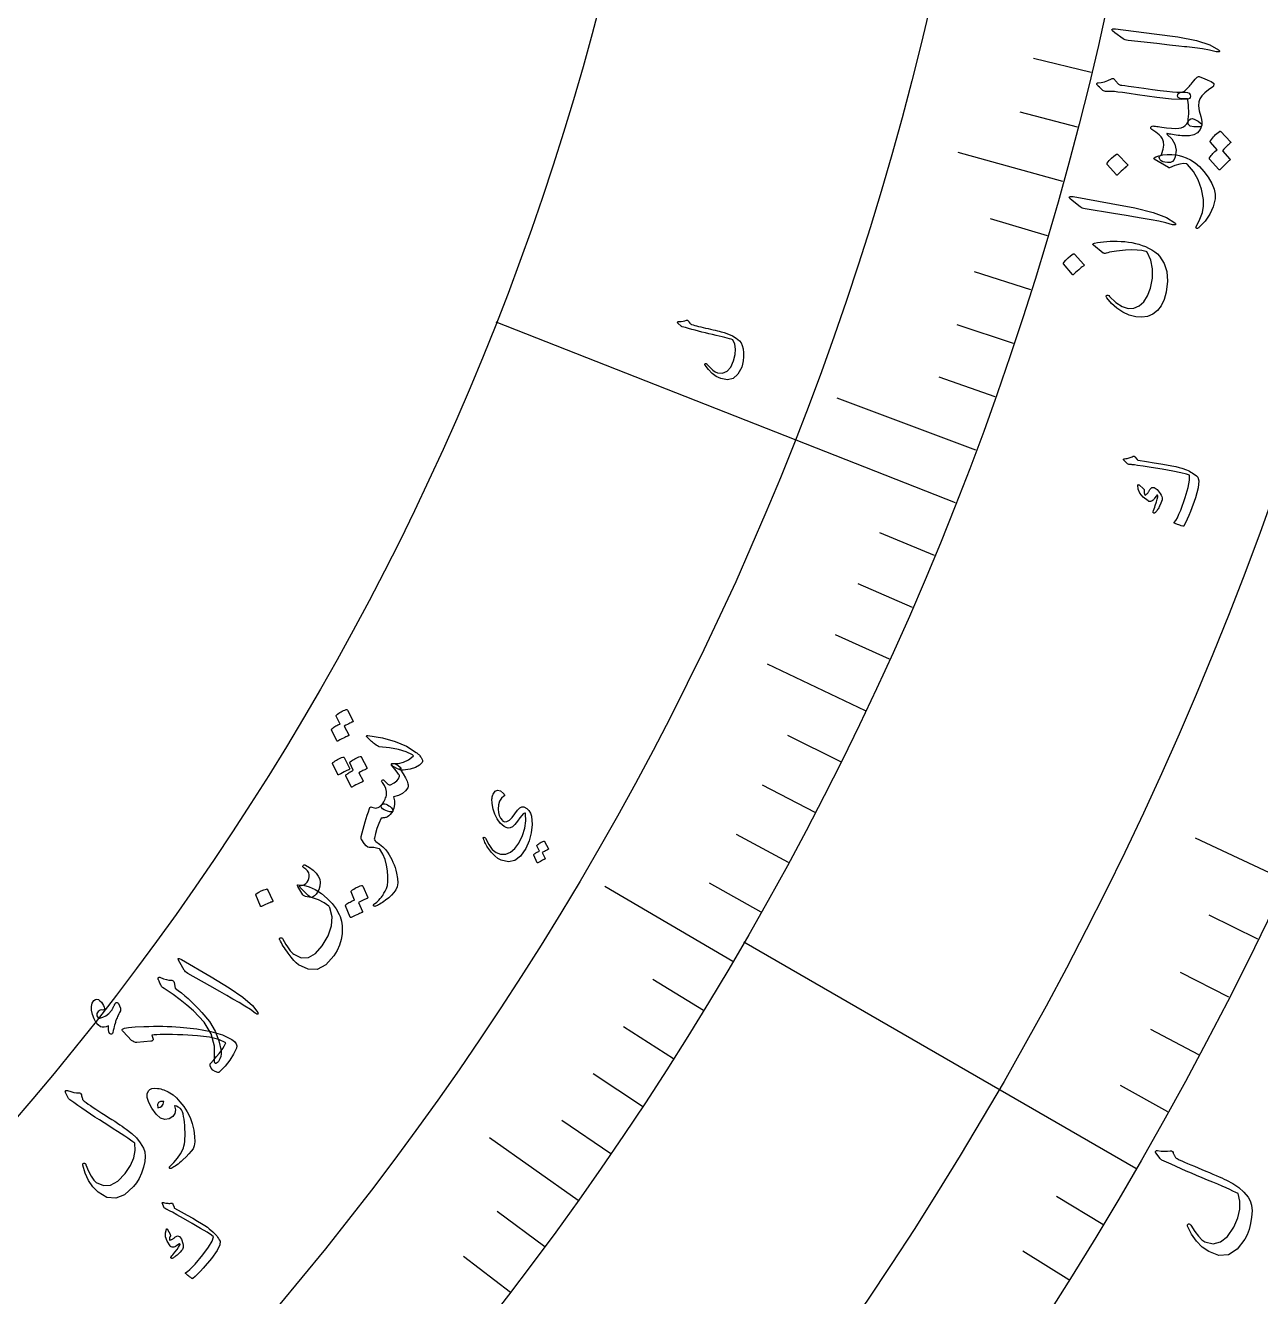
# Model space of a CAD drawing. Header units: millimetres. Extents: x -59 to 59, y -59 to 76.
# Drawn here: x 30.32 to 48.03, y -28.53 to -10.31 of the extents above; entities that cross this region are included whole.
import ezdxf

# ---------------------------------------------------------------- set-up
doc = ezdxf.new("R2010")
doc.units = ezdxf.units.MM
for name, color, linetype in [('ENGRAVE', 7, 'Continuous'), ('ENGRAVE_FINE', 8, 'Continuous'), ('TEXT', 5, 'Continuous')]:
    doc.layers.add(name, color=color, linetype=linetype)

msp = doc.modelspace()

# ---------------------------------------------------------------- linework, layer by layer
at = {"layer": 'ENGRAVE'}
for points in [[(45.1959, -12.5464), (43.695, -12.1297)], [(43.6562, -17.1528), (37.0666, -14.5637)], [(43.9462, -16.3954), (41.9562, -15.653)], [(42.3645, -20.1328), (40.9576, -19.4643)], [(48.3923, -22.5657), (47.0983, -21.9623)], [(40.4598, -23.7295), (38.6276, -22.6549)], [(46.2414, -26.6975), (40.6209, -23.4525)], [(38.2439, -27.1566), (36.974, -26.2548)]]:
    msp.add_lwpolyline(points, dxfattribs=at)
for radius in [57.82, 57.82, 56.2713, 53.395, 53.395, 51.1235, 46.905, 46.905, 44.427, 39.825, 39.825]:
    msp.add_circle((0, 0), radius, dxfattribs=at)
at = {"layer": 'ENGRAVE_FINE'}
for points in [[(45.6012, -10.9822), (44.7752, -10.7832)], [(45.4053, -11.7658), (44.5829, -11.5527)], [(44.9729, -13.3237), (44.1583, -13.0824)], [(44.7363, -14.0975), (43.926, -13.8421)], [(44.4864, -14.8675), (43.6806, -14.5982)], [(44.223, -15.6336), (43.4219, -15.3504)], [(43.3529, -17.9054), (42.5677, -17.5811)], [(43.0365, -18.6531), (42.257, -18.3153)], [(42.707, -19.3957), (41.9334, -19.0444)], [(42.009, -20.8644), (41.2481, -20.4864)], [(41.6407, -21.59), (40.8865, -21.1989)], [(41.2597, -22.3096), (40.5124, -21.9055)], [(40.866, -23.0228), (40.1258, -22.6058)], [(47.9911, -23.4068), (47.2911, -23.0654)], [(40.0411, -24.4293), (39.3158, -23.9868)], [(47.5753, -24.2408), (46.8814, -23.8873)], [(39.61, -25.1222), (38.8925, -24.6672)], [(47.145, -25.0674), (46.4573, -24.7018)], [(39.1667, -25.8079), (38.4573, -25.3404)], [(46.7003, -25.8864), (46.0192, -25.5088)], [(38.7113, -26.4861), (38.0102, -26.0063)], [(45.7684, -27.5005), (45.1009, -27.0993)], [(37.7647, -27.8192), (37.0806, -27.3153)], [(45.2815, -28.295), (44.6211, -27.8823)], [(37.2737, -28.4737), (36.5985, -27.958)]]:
    msp.add_lwpolyline(points, dxfattribs=at)
at = {"layer": 'TEXT'}
for points in [[(45.941, -10.4153), (45.9048, -10.3854), (45.8942, -10.3656), (45.9092, -10.3558), (45.9497, -10.356), (46.5023, -10.4278), (46.8414, -10.4722), (47.1084, -10.5248), (47.3033, -10.586), (47.426, -10.656), (47.4351, -10.6658), (47.4395, -10.6736), (47.439, -10.6795), (47.4338, -10.6835), (47.4264, -10.6859), (47.4173, -10.6868), (47.4066, -10.6861), (47.3942, -10.6839), (47.2985, -10.6624), (47.196, -10.6439), (47.0867, -10.6286), (46.9706, -10.6163), (46.9404, -10.6125), (46.8587, -10.6031), (46.7254, -10.5881), (46.5405, -10.5673), (46.1299, -10.5243), (46.1084, -10.5205), (46.089, -10.5149), (46.0718, -10.5076), (46.0568, -10.4985)], [(46.2109, -11.1889), (46.3529, -11.2087), (46.4793, -11.2256), (46.5902, -11.2395), (46.6854, -11.2504), (46.7648, -11.2583), (46.8284, -11.2633), (46.8761, -11.2653), (46.908, -11.2644), (46.9493, -11.2618), (46.9819, -11.267), (47.0055, -11.2799), (47.0203, -11.3007), (47.0259, -11.3232), (47.0216, -11.3413), (47.0077, -11.3551), (46.984, -11.3644), (46.9008, -11.3707), (46.7532, -11.3626), (46.5411, -11.3402), (46.2647, -11.3032), (46.1463, -11.2851), (46.0516, -11.2712), (45.9806, -11.2617), (45.9334, -11.2566), (45.8264, -11.2555), (45.8077, -11.2542), (45.7913, -11.2509), (45.7772, -11.2455), (45.7653, -11.2382), (45.7382, -11.212), (45.7172, -11.1917), (45.7024, -11.1771), (45.6938, -11.1683), (45.682, -11.1518), (45.6792, -11.1397), (45.6856, -11.1322), (45.701, -11.1291), (45.7432, -11.127), (45.7891, -11.1169), (45.8386, -11.0989), (45.8918, -11.0728), (45.9022, -11.0682), (45.9118, -11.0674), (45.9204, -11.0703), (45.9281, -11.077), (45.937, -11.0869), (45.9453, -11.0963), (45.953, -11.1051), (45.9601, -11.1133), (45.9666, -11.121), (45.9725, -11.128), (45.9779, -11.1345), (45.9826, -11.1405), (45.991, -11.1494), (45.9998, -11.1561), (46.0092, -11.1607), (46.0191, -11.1631), (46.0414, -11.1655), (46.0808, -11.1706), (46.1373, -11.1784), (46.2109, -11.1889)], [(46.8403, -11.3227), (46.8444, -11.2963), (46.8559, -11.2775), (46.8749, -11.2663), (46.9013, -11.2628), (46.9143, -11.2614), (46.9281, -11.2558), (46.9425, -11.246), (46.9576, -11.232), (46.966, -11.2229), (46.9753, -11.2129), (46.9856, -11.2019), (46.9968, -11.19), (47.0086, -11.1771), (47.0209, -11.1631), (47.0336, -11.148), (47.0467, -11.1318), (47.0711, -11.1017), (47.0913, -11.0782), (47.1074, -11.0612), (47.1192, -11.0509), (47.1291, -11.0443), (47.1385, -11.0408), (47.1474, -11.0404), (47.156, -11.0431), (47.2197, -11.0678), (47.2738, -11.0912), (47.3183, -11.1132), (47.3533, -11.1339), (47.3574, -11.1381), (47.3598, -11.1437), (47.3603, -11.1505), (47.3591, -11.1588), (47.3563, -11.1688), (47.3531, -11.1767), (47.3496, -11.1825), (47.3457, -11.1861), (47.2807, -11.23), (47.2278, -11.2732), (47.187, -11.3156), (47.1582, -11.3573), (47.1431, -11.4029), (47.1401, -11.4608), (47.1492, -11.5311), (47.1703, -11.6138), (47.1808, -11.6538), (47.187, -11.6879), (47.1888, -11.7158), (47.1863, -11.7377), (47.1819, -11.7475), (47.1744, -11.7548), (47.1638, -11.7595), (47.15, -11.7616), (47.0739, -11.7617), (47.0217, -11.7495), (46.9932, -11.7251), (46.9885, -11.6885), (46.9932, -11.6517), (46.9965, -11.6137), (46.9983, -11.5745), (46.9986, -11.534), (46.9973, -11.4925), (46.9942, -11.4499), (46.9892, -11.4063), (46.9824, -11.3617), (46.9199, -11.3603), (46.8754, -11.3533), (46.8489, -11.3408), (46.8403, -11.3227)], [(46.4578, -11.7653), (46.4641, -11.7566), (46.4731, -11.7512), (46.4847, -11.749), (46.499, -11.7502), (46.5089, -11.7513), (46.5226, -11.7529), (46.54, -11.7551), (46.5613, -11.7578), (46.5863, -11.761), (46.6148, -11.7646), (46.6468, -11.7687), (46.6824, -11.7732), (46.7505, -11.781), (46.8082, -11.7839), (46.8554, -11.7817), (46.8923, -11.7746), (46.9228, -11.7622), (46.949, -11.7437), (46.9709, -11.7191), (46.9885, -11.6885), (47.0063, -11.6602), (47.0284, -11.6451), (47.0549, -11.643), (47.0857, -11.654), (47.1324, -11.6796), (47.1649, -11.7018), (47.183, -11.7204), (47.1868, -11.7355), (47.1624, -11.7984), (47.1244, -11.8452), (47.0729, -11.8759), (47.0078, -11.8905), (46.9883, -11.8914), (46.9675, -11.8918), (46.9456, -11.8917), (46.9224, -11.8912), (46.898, -11.8899), (46.8722, -11.8875), (46.8451, -11.8841), (46.8167, -11.8796), (46.7891, -11.8749), (46.7646, -11.8708), (46.7431, -11.8673), (46.7247, -11.8645), (46.7097, -11.8622), (46.6983, -11.8604), (46.6906, -11.8591), (46.6866, -11.8583), (46.6847, -11.8579), (46.6834, -11.8581), (46.6828, -11.8586), (46.6827, -11.8596), (46.6834, -11.8611), (46.685, -11.8631), (46.6875, -11.8657), (46.6909, -11.8687), (46.7588, -11.9332), (46.8008, -12.0085), (46.8167, -12.0945), (46.8067, -12.1913), (46.7919, -12.2297), (46.7681, -12.2563), (46.7353, -12.2712), (46.6937, -12.2743), (46.658, -12.2693), (46.6287, -12.2608), (46.606, -12.2487), (46.5898, -12.233), (46.58, -12.2164), (46.5764, -12.2014), (46.5792, -12.1881), (46.5882, -12.1764), (46.5989, -12.1671), (46.6069, -12.1585), (46.6125, -12.1508), (46.6155, -12.1438), (46.6341, -12.081), (46.6416, -12.0249), (46.6379, -11.9756), (46.6231, -11.9331), (46.6052, -11.906), (46.5738, -11.8745), (46.5288, -11.8387), (46.4704, -11.7987), (46.4612, -11.7919), (46.456, -11.784), (46.4549, -11.7752), (46.4578, -11.7653)], [(47.3097, -11.981), (47.3076, -11.9776), (47.307, -11.9733), (47.3077, -11.9681), (47.3098, -11.9622), (47.3234, -11.9423), (47.3377, -11.9234), (47.3526, -11.9053), (47.3681, -11.8882), (47.3845, -11.8718), (47.4018, -11.8561), (47.4202, -11.8411), (47.4395, -11.8267), (47.4449, -11.8244), (47.4501, -11.824), (47.4551, -11.8257), (47.4599, -11.8294), (47.6, -11.9784), (47.6014, -11.9819), (47.6003, -11.9863), (47.5967, -11.9914), (47.5905, -11.9975), (47.5852, -12.0013), (47.5777, -12.0079), (47.5678, -12.0171), (47.5557, -12.0291), (47.5411, -12.0438), (47.5238, -12.0614), (47.5039, -12.0819), (47.4814, -12.1053), (47.5891, -12.2233), (47.5921, -12.2282), (47.5918, -12.2335), (47.5881, -12.2391), (47.5812, -12.2451), (47.5752, -12.2502), (47.5661, -12.2585), (47.5538, -12.2697), (47.5384, -12.2841), (47.5198, -12.3018), (47.4979, -12.323), (47.4727, -12.3479), (47.4442, -12.3764), (47.44, -12.379), (47.4364, -12.3797), (47.4332, -12.3784), (47.4305, -12.3752), (47.2988, -12.2246), (47.2968, -12.2211), (47.2961, -12.2168), (47.2969, -12.2116), (47.299, -12.2056), (47.3098, -12.1886), (47.3213, -12.1723), (47.3337, -12.1568), (47.3469, -12.1421), (47.3608, -12.1282), (47.3752, -12.115), (47.3902, -12.1025), (47.4057, -12.0907)], [(45.8312, -12.3012), (45.8292, -12.2978), (45.8286, -12.2936), (45.8293, -12.2886), (45.8315, -12.2828), (45.8599, -12.2455), (45.8915, -12.2117), (45.9262, -12.1812), (45.9641, -12.1542), (45.9694, -12.1519), (45.9742, -12.1516), (45.9785, -12.1532), (45.9822, -12.1566), (46.1216, -12.3025), (46.1245, -12.3074), (46.1242, -12.3125), (46.1205, -12.3179), (46.1136, -12.3236), (46.1076, -12.3285), (46.0985, -12.3364), (46.0862, -12.3472), (46.0708, -12.3609), (46.0522, -12.3778), (46.0303, -12.3981), (46.0051, -12.4219), (45.9766, -12.4492), (45.9722, -12.4526), (45.9683, -12.4539), (45.965, -12.453), (45.9623, -12.4499)], [(47.1447, -13.2063), (47.1382, -13.212), (47.132, -13.2159), (47.126, -13.2181), (47.1201, -13.2185), (47.1156, -13.2177), (47.1115, -13.2155), (47.1078, -13.212), (47.1045, -13.207), (47.103, -13.2024), (47.1032, -13.1971), (47.105, -13.191), (47.1085, -13.1843), (47.1601, -13.0872), (47.1943, -12.9915), (47.2112, -12.8973), (47.2108, -12.8047), (47.1837, -12.6546), (47.1364, -12.5204), (47.0691, -12.4024), (46.9818, -12.3005), (46.98, -12.299), (46.9785, -12.2976), (46.9772, -12.2964), (46.9761, -12.2955), (46.9752, -12.2947), (46.9741, -12.2941), (46.9731, -12.2936), (46.972, -12.2933), (46.9261, -12.2887), (46.8694, -12.2964), (46.8018, -12.3161), (46.7235, -12.3479), (46.7189, -12.3486), (46.7151, -12.3486), (46.712, -12.348), (46.7098, -12.3466), (46.5031, -12.2242), (46.4966, -12.2151), (46.5054, -12.2044), (46.5295, -12.1922), (46.569, -12.1784), (46.627, -12.1639), (46.6888, -12.1565), (46.7543, -12.1561), (46.8235, -12.1627), (46.8616, -12.1704), (46.9077, -12.1852), (46.962, -12.2071), (47.0244, -12.2362), (47.0892, -12.2759), (47.1531, -12.3306), (47.2159, -12.4002), (47.2776, -12.4849), (47.3291, -12.5724), (47.3629, -12.6533), (47.3791, -12.7276), (47.3776, -12.7951), (47.3493, -12.9076), (47.301, -13.0137), (47.2328, -13.1133), (47.1447, -13.2063)], [(45.3289, -12.8195), (45.2944, -12.7878), (45.2848, -12.7674), (45.3003, -12.7584), (45.3408, -12.7608), (45.8889, -12.8615), (46.2251, -12.9237), (46.489, -12.9903), (46.6804, -13.0616), (46.7992, -13.138), (46.8078, -13.1483), (46.8117, -13.1564), (46.811, -13.1622), (46.8055, -13.1659), (46.798, -13.1679), (46.789, -13.1683), (46.7783, -13.1671), (46.766, -13.1642), (46.6716, -13.1377), (46.5702, -13.1138), (46.4619, -13.0928), (46.3466, -13.0744), (46.3166, -13.069), (46.2355, -13.0554), (46.1031, -13.0333), (45.9196, -13.0029), (45.5119, -12.9382), (45.4906, -12.9333), (45.4715, -12.9268), (45.4548, -12.9185), (45.4402, -12.9086)], [(45.6484, -13.428), (45.6904, -13.4208), (45.7338, -13.4146), (45.7787, -13.4093), (45.8251, -13.4051), (45.8731, -13.4022), (45.923, -13.401), (45.9748, -13.4014), (46.0284, -13.4036), (46.0813, -13.4074), (46.1331, -13.4135), (46.1838, -13.4219), (46.2334, -13.4326), (46.282, -13.4457), (46.3298, -13.4612), (46.3767, -13.4791), (46.4227, -13.4995), (46.4699, -13.5247), (46.5122, -13.5527), (46.5495, -13.5835), (46.5819, -13.617), (46.6482, -13.7183), (46.6864, -13.8376), (46.6962, -13.9747), (46.6775, -14.1296), (46.6478, -14.2367), (46.6053, -14.3255), (46.5503, -14.396), (46.4827, -14.4481), (46.4068, -14.4794), (46.3255, -14.4918), (46.2388, -14.4854), (46.1467, -14.4603), (46.0541, -14.4178), (45.9696, -14.3627), (45.8931, -14.2952), (45.8246, -14.2152), (45.8175, -14.2037), (45.8146, -14.1939), (45.816, -14.1856), (45.8216, -14.1789), (45.8306, -14.1739), (45.8406, -14.1748), (45.8519, -14.1817), (45.8642, -14.1945), (45.9548, -14.2811), (46.0433, -14.3376), (46.1295, -14.3639), (46.2137, -14.3598), (46.29, -14.3279), (46.3554, -14.2695), (46.4098, -14.1848), (46.4531, -14.0735), (46.4812, -13.9318), (46.4818, -13.7984), (46.4552, -13.6734), (46.4012, -13.5571), (46.3989, -13.5543), (46.3951, -13.5517), (46.3898, -13.5493), (46.3829, -13.547), (46.3275, -13.5342), (46.2607, -13.5272), (46.1824, -13.526), (46.0928, -13.5304), (46.0471, -13.5344), (46.0045, -13.5386), (45.9649, -13.5431), (45.9283, -13.5478), (45.8948, -13.553), (45.8645, -13.5589), (45.8374, -13.5654), (45.8136, -13.5725), (45.8013, -13.5756), (45.7906, -13.5762), (45.7815, -13.5744), (45.7741, -13.5702), (45.6324, -13.4582), (45.6248, -13.4494), (45.625, -13.4414), (45.6328, -13.4343), (45.6484, -13.428)], [(45.2049, -13.7255), (45.203, -13.7221), (45.2025, -13.7178), (45.2034, -13.7129), (45.2057, -13.7072), (45.2353, -13.6711), (45.2679, -13.6385), (45.3036, -13.6093), (45.3423, -13.5836), (45.3477, -13.5816), (45.3524, -13.5815), (45.3567, -13.5832), (45.3603, -13.5867), (45.495, -13.7366), (45.4978, -13.7415), (45.4973, -13.7466), (45.4935, -13.7519), (45.4864, -13.7573), (45.4802, -13.762), (45.4708, -13.7695), (45.4582, -13.7799), (45.4424, -13.793), (45.4233, -13.8092), (45.4008, -13.8287), (45.3749, -13.8515), (45.3456, -13.8777), (45.341, -13.881), (45.3371, -13.8821), (45.3339, -13.8811), (45.3313, -13.878)], [(39.6748, -14.5761), (39.6717, -14.5726), (39.67, -14.5688), (39.6696, -14.5648), (39.6705, -14.5606), (39.6727, -14.5569), (39.676, -14.5543), (39.6806, -14.5528), (39.6863, -14.5525), (39.7192, -14.5515), (39.7484, -14.5484), (39.7741, -14.543), (39.7961, -14.5354), (39.8037, -14.5336), (39.8111, -14.535), (39.8185, -14.5397), (39.8257, -14.5476), (39.8289, -14.5522), (39.832, -14.5566), (39.835, -14.5607), (39.8379, -14.5647), (39.8406, -14.5684), (39.8431, -14.5718), (39.8453, -14.575), (39.8472, -14.5779), (39.8509, -14.5829), (39.8558, -14.5873), (39.862, -14.5912), (39.8695, -14.5945), (39.8917, -14.6009), (39.916, -14.6076), (39.9424, -14.6145), (39.9709, -14.6217), (40.0016, -14.6293), (40.0343, -14.6372), (40.069, -14.6455), (40.1059, -14.6542), (40.1428, -14.6624), (40.1775, -14.6703), (40.2098, -14.678), (40.2398, -14.6855), (40.2676, -14.6927), (40.2934, -14.6995), (40.317, -14.7061), (40.3385, -14.7123), (40.4013, -14.7333), (40.4584, -14.7599), (40.5097, -14.792), (40.5552, -14.8298), (40.5793, -14.8592), (40.5974, -14.8976), (40.6094, -14.9451), (40.6155, -15.0017), (40.6159, -15.0609), (40.6116, -15.1148), (40.6026, -15.1634), (40.589, -15.2067), (40.5346, -15.3074), (40.4661, -15.3682), (40.3838, -15.3892), (40.2878, -15.3705), (40.2227, -15.3394), (40.1637, -15.2968), (40.1106, -15.2426), (40.0634, -15.177), (40.061, -15.1724), (40.06, -15.1682), (40.0605, -15.1644), (40.0624, -15.161), (40.0653, -15.1576), (40.0684, -15.1554), (40.0716, -15.1543), (40.0749, -15.1543), (40.0794, -15.1552), (40.0835, -15.1569), (40.0871, -15.1595), (40.0901, -15.1629), (40.135, -15.2125), (40.175, -15.2502), (40.21, -15.2759), (40.2402, -15.2895), (40.3146, -15.294), (40.3782, -15.2665), (40.4308, -15.2071), (40.4722, -15.1157), (40.4946, -15.0278), (40.5, -14.9481), (40.4886, -14.8766), (40.4604, -14.8136), (40.4382, -14.8066), (40.412, -14.7989), (40.3819, -14.7906), (40.3479, -14.7816), (40.3099, -14.7721), (40.2677, -14.762), (40.2214, -14.7513), (40.1709, -14.7401), (40.119, -14.7279), (40.0681, -14.7157), (40.018, -14.7035), (39.9689, -14.6912), (39.9206, -14.6788), (39.8733, -14.6663), (39.827, -14.6535), (39.7817, -14.6406), (39.7373, -14.6299), (39.7326, -14.6278), (39.7283, -14.6255), (39.7245, -14.6228), (39.7212, -14.6197)], [(46.0799, -16.5212), (46.0974, -16.5189), (46.1143, -16.5159), (46.1305, -16.5124), (46.146, -16.5082), (46.161, -16.5033), (46.1753, -16.4976), (46.1891, -16.4911), (46.2022, -16.4838), (46.2089, -16.4816), (46.2155, -16.4824), (46.222, -16.4863), (46.2284, -16.4932), (46.2611, -16.5324), (46.2647, -16.5364), (46.2679, -16.5395), (46.2706, -16.5416), (46.2729, -16.5428), (46.3929, -16.5604), (46.501, -16.5769), (46.5973, -16.5924), (46.6818, -16.607), (46.7544, -16.6206), (46.8149, -16.6334), (46.8634, -16.6454), (46.8998, -16.6566), (46.9675, -16.6806), (46.9885, -16.6894), (47.0092, -16.6993), (47.0297, -16.7103), (47.0499, -16.7223), (47.0697, -16.7355), (47.0892, -16.7499), (47.1084, -16.7656), (47.1272, -16.7826), (47.145, -16.836), (47.1342, -16.936), (47.0945, -17.0824), (47.0254, -17.275), (47.0013, -17.3342), (46.9774, -17.3884), (46.9537, -17.4376), (46.9302, -17.4817), (46.9268, -17.4853), (46.9231, -17.4873), (46.9189, -17.4878), (46.9143, -17.4868), (46.8928, -17.4802), (46.8733, -17.474), (46.8557, -17.4683), (46.8402, -17.4631), (46.8265, -17.4582), (46.8144, -17.4536), (46.8039, -17.4494), (46.7951, -17.4455), (46.7903, -17.443), (46.7881, -17.4401), (46.7887, -17.4369), (46.7919, -17.4333), (46.8135, -17.4047), (46.8361, -17.3659), (46.8594, -17.3168), (46.8836, -17.2574), (46.9493, -17.0775), (46.9918, -16.9336), (47.0113, -16.8258), (47.0082, -16.7542), (46.9661, -16.7393), (46.8867, -16.7207), (46.77, -16.6981), (46.616, -16.6716), (46.4614, -16.6461), (46.3443, -16.6272), (46.2647, -16.6148), (46.2227, -16.6092), (46.211, -16.608), (46.2002, -16.6069), (46.19, -16.6058), (46.1806, -16.6049), (46.1721, -16.604), (46.1645, -16.6033), (46.1578, -16.6027), (46.152, -16.6022), (46.1397, -16.6005), (46.1286, -16.5969), (46.1188, -16.5914), (46.1102, -16.5841), (46.0671, -16.5395), (46.0643, -16.5362), (46.0628, -16.533), (46.0626, -16.5302), (46.0636, -16.5276), (46.0665, -16.525), (46.0702, -16.5231), (46.0747, -16.5218), (46.0799, -16.5212)], [(46.2677, -16.8979), (46.269, -16.8955), (46.2708, -16.8936), (46.2732, -16.8924), (46.2762, -16.8917), (46.2786, -16.892), (46.2809, -16.8927), (46.2834, -16.8938), (46.2859, -16.8953), (46.3484, -16.9505), (46.3545, -16.9567), (46.3588, -16.9625), (46.3614, -16.9677), (46.3621, -16.9726), (46.3608, -16.9915), (46.3619, -17.0084), (46.3655, -17.0234), (46.3715, -17.0363), (46.3758, -17.0401), (46.3821, -17.0395), (46.3903, -17.0345), (46.4005, -17.0253), (46.406, -17.0187), (46.4114, -17.0117), (46.4167, -17.0044), (46.4219, -16.9968), (46.4271, -16.9888), (46.4323, -16.9802), (46.4374, -16.9712), (46.4426, -16.9617), (46.4697, -16.9324), (46.5037, -16.9321), (46.5443, -16.9611), (46.5916, -17.0193), (46.6041, -17.0408), (46.6128, -17.0604), (46.6177, -17.0784), (46.6187, -17.0945), (46.6163, -17.1109), (46.6098, -17.1325), (46.5993, -17.1591), (46.5848, -17.1909), (46.577, -17.207), (46.569, -17.2221), (46.5608, -17.2361), (46.5524, -17.249), (46.544, -17.261), (46.536, -17.2721), (46.5282, -17.2824), (46.5208, -17.2918), (46.5147, -17.297), (46.5087, -17.3002), (46.503, -17.3012), (46.4974, -17.3002), (46.4923, -17.2974), (46.4894, -17.2934), (46.4887, -17.2882), (46.4901, -17.282), (46.4959, -17.2624), (46.5028, -17.2404), (46.5108, -17.2158), (46.52, -17.1888), (46.5369, -17.1383), (46.5483, -17.0982), (46.554, -17.0684), (46.5542, -17.0491), (46.5533, -17.0463), (46.5516, -17.0443), (46.549, -17.0431), (46.5455, -17.0428), (46.5431, -17.0433), (46.5405, -17.0448), (46.5377, -17.0475), (46.5346, -17.0512), (46.5105, -17.0874), (46.4995, -17.1022), (46.4881, -17.1141), (46.4762, -17.1231), (46.4638, -17.1292), (46.4504, -17.1333), (46.4379, -17.134), (46.4261, -17.1313), (46.4153, -17.1253), (46.3468, -17.0718), (46.2994, -17.016), (46.273, -16.9581), (46.2677, -16.8979)], [(34.7731, -20.2105), (34.7722, -20.2071), (34.7726, -20.2034), (34.7744, -20.1994), (34.7775, -20.195), (34.7935, -20.1821), (34.8099, -20.1701), (34.8265, -20.159), (34.8436, -20.1488), (34.8611, -20.1394), (34.8793, -20.1308), (34.8982, -20.1231), (34.9178, -20.1161), (34.9229, -20.1155), (34.9273, -20.1165), (34.9312, -20.1192), (34.9343, -20.1234), (35.0189, -20.2807), (35.0193, -20.2839), (35.0174, -20.2872), (35.0132, -20.2906), (35.0066, -20.294), (35.0012, -20.2958), (34.9934, -20.2993), (34.9829, -20.3045), (34.97, -20.3113), (34.9543, -20.3197), (34.9357, -20.3299), (34.9143, -20.3418), (34.89, -20.3553), (34.9542, -20.4791), (34.9555, -20.4839), (34.9541, -20.4882), (34.9497, -20.4919), (34.9425, -20.4951), (34.9363, -20.4978), (34.9267, -20.5023), (34.9138, -20.5085), (34.8975, -20.5164), (34.8778, -20.5263), (34.8545, -20.5383), (34.8276, -20.5525), (34.7971, -20.5687), (34.793, -20.5698), (34.7897, -20.5695), (34.7873, -20.5676), (34.7858, -20.5643), (34.7088, -20.4077), (34.7078, -20.4044), (34.7083, -20.4007), (34.7101, -20.3966), (34.7132, -20.3922), (34.7262, -20.3809), (34.7396, -20.3704), (34.7536, -20.3608), (34.7681, -20.352), (34.7829, -20.344), (34.7981, -20.3368), (34.8136, -20.3303), (34.8293, -20.3245)], [(35.2295, -20.4871), (35.4375, -20.5217), (35.6222, -20.5737), (35.7837, -20.6435), (35.9216, -20.7315), (35.9307, -20.7383), (35.9397, -20.7457), (35.9487, -20.7539), (35.9578, -20.7628), (35.9667, -20.7723), (35.9753, -20.782), (35.9836, -20.7919), (35.9916, -20.8022), (36.0042, -20.8222), (36.0106, -20.8411), (36.0109, -20.8587), (36.0049, -20.875), (35.9687, -20.9154), (35.9119, -20.9474), (35.8344, -20.9711), (35.7363, -20.9863), (35.722, -20.9875), (35.7054, -20.9856), (35.6866, -20.9806), (35.6655, -20.9726), (35.6556, -20.9679), (35.6459, -20.9631), (35.6364, -20.9583), (35.627, -20.9534), (35.6178, -20.9484), (35.609, -20.9431), (35.6004, -20.9376), (35.5922, -20.9318), (35.5785, -20.9206), (35.5699, -20.9106), (35.5663, -20.9018), (35.5679, -20.8943), (35.571, -20.8914), (35.5765, -20.8895), (35.5842, -20.8887), (35.5942, -20.8889), (35.669, -20.889), (35.7414, -20.8718), (35.8114, -20.8374), (35.8788, -20.7857), (35.881, -20.7809), (35.8799, -20.7758), (35.8754, -20.7706), (35.8675, -20.7652), (35.7755, -20.7221), (35.6654, -20.6886), (35.5373, -20.6647), (35.3913, -20.6501), (35.3814, -20.6468), (35.3667, -20.6386), (35.3473, -20.6258), (35.3232, -20.6081), (35.3095, -20.5975), (35.2959, -20.5861), (35.2821, -20.574), (35.2684, -20.5612), (35.2548, -20.5481), (35.2413, -20.5349), (35.228, -20.5216), (35.2149, -20.5083), (35.2118, -20.5048), (35.2104, -20.5011), (35.2105, -20.4972), (35.2122, -20.493), (35.2148, -20.4901), (35.2185, -20.4881), (35.2234, -20.4871), (35.2295, -20.4871)], [(34.7229, -20.8921), (34.722, -20.8887), (34.7225, -20.885), (34.7244, -20.881), (34.7276, -20.8766), (34.7438, -20.8638), (34.7604, -20.8519), (34.7774, -20.841), (34.7946, -20.8309), (34.8123, -20.8217), (34.8307, -20.8133), (34.8498, -20.8057), (34.8696, -20.799), (34.8758, -20.7981), (34.8807, -20.7988), (34.8845, -20.801), (34.887, -20.8048), (34.9688, -20.964), (34.9694, -20.9684), (34.9673, -20.9723), (34.9626, -20.9758), (34.9552, -20.9789), (34.9489, -20.9816), (34.9393, -20.986), (34.9263, -20.9921), (34.9099, -21), (34.89, -21.0098), (34.8665, -21.0217), (34.8394, -21.0357), (34.8086, -21.0518), (34.804, -21.0536), (34.8004, -21.0538), (34.7979, -21.0522), (34.7963, -21.049)], [(34.971, -20.8825), (34.9701, -20.8791), (34.9706, -20.8753), (34.9725, -20.8713), (34.9757, -20.8669), (34.9919, -20.8539), (35.0085, -20.8419), (35.0255, -20.8308), (35.0427, -20.8206), (35.0605, -20.8113), (35.0789, -20.8027), (35.098, -20.795), (35.1178, -20.7881), (35.1229, -20.7876), (35.1273, -20.7886), (35.1311, -20.7913), (35.1342, -20.7956), (35.2163, -20.9549), (35.2167, -20.9582), (35.2147, -20.9615), (35.2104, -20.9648), (35.2037, -20.9682), (35.1992, -20.9704), (35.1922, -20.9738), (35.1828, -20.9785), (35.1708, -20.9844), (35.1564, -20.9917), (35.1398, -21.0003), (35.1209, -21.0103), (35.0997, -21.0216), (35.1599, -21.1388), (35.1604, -21.1432), (35.1583, -21.1472), (35.1536, -21.1507), (35.1462, -21.1538), (35.1399, -21.1565), (35.1302, -21.161), (35.1171, -21.1671), (35.1007, -21.1751), (35.0807, -21.1849), (35.0572, -21.1969), (35.0299, -21.211), (34.9991, -21.2273), (34.9949, -21.2284), (34.9916, -21.228), (34.9893, -21.2261), (34.9878, -21.2227), (34.9149, -21.0653), (34.914, -21.0619), (34.9145, -21.0581), (34.9164, -21.0541), (34.9196, -21.0497), (34.9312, -21.0406), (34.943, -21.0317), (34.955, -21.0232), (34.9673, -21.015), (34.9799, -21.0072), (34.9929, -21), (35.0062, -20.9935), (35.0198, -20.9877)], [(35.5781, -20.8887), (35.6057, -20.891), (35.6337, -20.9005), (35.6622, -20.9172), (35.691, -20.9411), (35.7018, -20.9519), (35.707, -20.9592), (35.7068, -20.963), (35.7012, -20.9633), (35.6919, -20.9623), (35.687, -20.9637), (35.6866, -20.9674), (35.6906, -20.9734), (35.7353, -21.039), (35.769, -21.0953), (35.7916, -21.1422), (35.8032, -21.1798), (35.8058, -21.1947), (35.8062, -21.2091), (35.8042, -21.223), (35.7998, -21.2364), (35.7691, -21.284), (35.7253, -21.3217), (35.6684, -21.3495), (35.5984, -21.3673), (35.6104, -21.4242), (35.6117, -21.478), (35.6022, -21.5287), (35.5821, -21.5762), (35.5688, -21.5844), (35.5444, -21.5834), (35.5091, -21.573), (35.4628, -21.5532), (35.4377, -21.5375), (35.4236, -21.5206), (35.4205, -21.5024), (35.4283, -21.4829), (35.4427, -21.4619), (35.4554, -21.4415), (35.4664, -21.4217), (35.4758, -21.4025), (35.4835, -21.3841), (35.4896, -21.3666), (35.494, -21.35), (35.4969, -21.3344), (35.4965, -21.2906), (35.4863, -21.2473), (35.4663, -21.2048), (35.4367, -21.1629), (35.4281, -21.1513), (35.4248, -21.1418), (35.4267, -21.1342), (35.4338, -21.1286), (35.4438, -21.1252), (35.4533, -21.1262), (35.4622, -21.1315), (35.4706, -21.1411), (35.4936, -21.1683), (35.5147, -21.1861), (35.5338, -21.1946), (35.5509, -21.1937), (35.6036, -21.1687), (35.6433, -21.14), (35.67, -21.1077), (35.6837, -21.0718), (35.6834, -21.069), (35.6823, -21.0652), (35.6804, -21.0603), (35.6777, -21.0543), (35.6695, -21.042), (35.6485, -21.0144), (35.6148, -20.9714), (35.5684, -20.9132), (35.5667, -20.9104), (35.5657, -20.9069), (35.5654, -20.9027), (35.5658, -20.8977), (35.5675, -20.8942), (35.5701, -20.8915), (35.5736, -20.8897), (35.5781, -20.8887)], [(37.1763, -21.3588), (37.1424, -21.3889), (37.1179, -21.4301), (37.1029, -21.4826), (37.0972, -21.5463), (37.101, -21.5911), (37.1122, -21.6331), (37.1308, -21.6723), (37.1567, -21.7088), (37.1629, -21.7145), (37.1701, -21.7189), (37.1785, -21.7221), (37.188, -21.724), (37.2233, -21.72), (37.2597, -21.7001), (37.2974, -21.6643), (37.3361, -21.6124), (37.3737, -21.5608), (37.4073, -21.527), (37.437, -21.5109), (37.4628, -21.5126), (37.5056, -21.5357), (37.5384, -21.5656), (37.5611, -21.6024), (37.5736, -21.6459), (37.5822, -21.7664), (37.5717, -21.8838), (37.5422, -21.9979), (37.4936, -22.1086), (37.4191, -22.2169), (37.3355, -22.2812), (37.243, -22.3015), (37.1418, -22.278), (37.0943, -22.2517), (37.0478, -22.2146), (37.0022, -22.1669), (36.9576, -22.1085), (36.9462, -22.0906), (36.9354, -22.0729), (36.9254, -22.0553), (36.916, -22.0378), (36.9073, -22.0203), (36.8993, -22.0028), (36.8918, -21.9852), (36.8851, -21.9674), (36.883, -21.9589), (36.8837, -21.9527), (36.8873, -21.949), (36.8937, -21.9478), (36.9, -21.9488), (36.9055, -21.9514), (36.91, -21.9555), (36.9136, -21.9612), (36.9614, -22.0534), (37.013, -22.1222), (37.0687, -22.1673), (37.1284, -22.1888), (37.205, -22.1886), (37.2744, -22.1625), (37.3366, -22.1106), (37.3914, -22.0328), (37.4448, -21.923), (37.4786, -21.816), (37.493, -21.7118), (37.488, -21.6105), (37.4865, -21.6037), (37.4834, -21.5997), (37.4787, -21.5985), (37.4725, -21.6), (37.456, -21.6113), (37.434, -21.6347), (37.4066, -21.6701), (37.3736, -21.7177), (37.3379, -21.7647), (37.3037, -21.7966), (37.271, -21.8132), (37.2399, -21.8147), (37.2094, -21.8059), (37.1805, -21.7915), (37.1532, -21.7714), (37.1274, -21.7457), (37.0827, -21.6851), (37.0485, -21.6175), (37.0246, -21.5428), (37.0111, -21.461), (37.0088, -21.4401), (37.0077, -21.4204), (37.0078, -21.402), (37.0091, -21.3848), (37.0114, -21.369), (37.0147, -21.3545), (37.0189, -21.3413), (37.0242, -21.3294), (37.0534, -21.288), (37.0881, -21.2722), (37.1283, -21.2821), (37.1738, -21.3176), (37.1842, -21.3306), (37.188, -21.3418), (37.1854, -21.3512), (37.1763, -21.3588)], [(35.5842, -21.5727), (35.5666, -21.599), (35.5484, -21.6211), (35.5295, -21.639), (35.5099, -21.6526), (35.5001, -21.6581), (35.4898, -21.6625), (35.479, -21.6658), (35.4677, -21.6681), (35.4559, -21.6697), (35.4437, -21.6709), (35.4312, -21.6717), (35.4183, -21.6722), (35.3851, -21.7503), (35.3579, -21.824), (35.3368, -21.8932), (35.3218, -21.9581), (35.3211, -21.9732), (35.3247, -21.9865), (35.3326, -21.9982), (35.3449, -22.008), (35.3966, -22.0462), (35.4413, -22.0847), (35.479, -22.1237), (35.5096, -22.1631), (35.5316, -22.197), (35.5521, -22.2319), (35.571, -22.2678), (35.5884, -22.3047), (35.6041, -22.3426), (35.6181, -22.3814), (35.6304, -22.421), (35.6408, -22.4616), (35.6545, -22.5365), (35.6569, -22.6017), (35.6479, -22.6571), (35.6277, -22.7026), (35.6001, -22.741), (35.5668, -22.7784), (35.5278, -22.815), (35.4831, -22.8505), (35.4597, -22.8669), (35.4378, -22.8815), (35.4175, -22.8944), (35.3988, -22.9056), (35.3817, -22.9152), (35.3661, -22.9234), (35.3523, -22.9302), (35.34, -22.9356), (35.3311, -22.9379), (35.3233, -22.9375), (35.3166, -22.9346), (35.311, -22.929), (35.3079, -22.9221), (35.3086, -22.9152), (35.3131, -22.9085), (35.3215, -22.9017), (35.3551, -22.8759), (35.3834, -22.8512), (35.4064, -22.8277), (35.4243, -22.8053), (35.4329, -22.7933), (35.4415, -22.7803), (35.4502, -22.7663), (35.459, -22.7512), (35.4679, -22.7351), (35.4767, -22.718), (35.4857, -22.6999), (35.4947, -22.6807), (35.5084, -22.6369), (35.5159, -22.5805), (35.5169, -22.5118), (35.5115, -22.4306), (35.498, -22.3457), (35.475, -22.2654), (35.4425, -22.1898), (35.4005, -22.1189), (35.3988, -22.116), (35.3965, -22.114), (35.3937, -22.1129), (35.3904, -22.1126), (35.3513, -22.1016), (35.3143, -22.0948), (35.2793, -22.0922), (35.2464, -22.0939), (35.2288, -22.0891), (35.2053, -22.0693), (35.1758, -22.0345), (35.1403, -21.9848), (35.1347, -21.9731), (35.1316, -21.961), (35.1312, -21.9484), (35.1334, -21.9355), (35.1473, -21.8819), (35.1613, -21.8293), (35.1754, -21.7778), (35.1898, -21.7273), (35.2045, -21.6777), (35.2199, -21.6288), (35.2359, -21.5807), (35.2526, -21.5332), (35.2577, -21.5225), (35.2645, -21.5158), (35.2729, -21.513), (35.283, -21.5142), (35.303, -21.5217), (35.3223, -21.5265), (35.341, -21.5285), (35.359, -21.5277), (35.3761, -21.5227), (35.3937, -21.513), (35.4118, -21.4986), (35.4304, -21.4795), (35.4416, -21.4713), (35.4556, -21.4677), (35.4724, -21.4688), (35.4919, -21.4744), (35.5121, -21.4834), (35.531, -21.4946), (35.5487, -21.5079), (35.565, -21.5234), (35.5773, -21.5385), (35.5846, -21.5518), (35.5869, -21.5632), (35.5842, -21.5727)], [(37.6529, -22.0691), (37.6523, -22.0668), (37.6526, -22.0643), (37.6539, -22.0615), (37.656, -22.0584), (37.667, -22.0494), (37.6782, -22.041), (37.6896, -22.0333), (37.7012, -22.0261), (37.7131, -22.0195), (37.7255, -22.0135), (37.7384, -22.008), (37.7516, -22.0031), (37.7551, -22.0026), (37.7581, -22.0033), (37.7606, -22.0051), (37.7627, -22.0079), (37.8173, -22.1152), (37.8176, -22.1174), (37.8162, -22.1197), (37.8133, -22.122), (37.8089, -22.1244), (37.8052, -22.1257), (37.7999, -22.1282), (37.7928, -22.1318), (37.784, -22.1365), (37.7733, -22.1425), (37.7607, -22.1496), (37.7461, -22.1579), (37.7295, -22.1675), (37.7711, -22.2518), (37.772, -22.255), (37.771, -22.258), (37.768, -22.2605), (37.7631, -22.2628), (37.7589, -22.2647), (37.7524, -22.2679), (37.7436, -22.2723), (37.7325, -22.2779), (37.7191, -22.2848), (37.7033, -22.2933), (37.685, -22.3033), (37.6643, -22.3147), (37.6615, -22.3155), (37.6593, -22.3153), (37.6577, -22.3141), (37.6567, -22.3118), (37.6068, -22.2052), (37.6062, -22.2029), (37.6066, -22.2003), (37.6078, -22.1976), (37.61, -22.1945), (37.6189, -22.1866), (37.6281, -22.1793), (37.6376, -22.1725), (37.6475, -22.1664), (37.6576, -22.1607), (37.6679, -22.1556), (37.6784, -22.151), (37.6891, -22.1469)], [(34.2994, -22.3548), (34.3059, -22.3476), (34.3136, -22.344), (34.3224, -22.3441), (34.3325, -22.348), (34.3931, -22.3826), (34.4441, -22.4201), (34.4854, -22.4605), (34.5171, -22.5039), (34.5376, -22.5498), (34.5454, -22.5976), (34.5406, -22.6473), (34.5231, -22.699), (34.5064, -22.7324), (34.4864, -22.7611), (34.4631, -22.7853), (34.4365, -22.8049), (34.4234, -22.8092), (34.4087, -22.807), (34.3924, -22.7982), (34.3743, -22.7829), (34.2642, -22.6741), (34.2559, -22.6658), (34.2506, -22.6585), (34.2481, -22.6523), (34.2486, -22.6471), (34.2516, -22.643), (34.2568, -22.64), (34.2643, -22.6382), (34.274, -22.6376), (34.2964, -22.6344), (34.3179, -22.6255), (34.3383, -22.6108), (34.3578, -22.5903), (34.3739, -22.5663), (34.3842, -22.5409), (34.3889, -22.5142), (34.3878, -22.4862), (34.3798, -22.4573), (34.3642, -22.431), (34.3411, -22.4071), (34.3103, -22.3857), (34.3014, -22.3784), (34.2967, -22.3709), (34.296, -22.363), (34.2994, -22.3548)], [(33.6229, -22.7736), (33.6222, -22.7701), (33.6229, -22.7664), (33.6249, -22.7625), (33.6284, -22.7583), (33.6628, -22.7354), (33.699, -22.7163), (33.7367, -22.7009), (33.7762, -22.6893), (33.7812, -22.6889), (33.7853, -22.69), (33.7884, -22.6926), (33.7905, -22.6965), (33.8646, -22.8584), (33.8657, -22.8633), (33.8639, -22.8675), (33.8593, -22.871), (33.8519, -22.8737), (33.8455, -22.8761), (33.8356, -22.88), (33.8222, -22.8854), (33.8054, -22.8924), (33.785, -22.9012), (33.7609, -22.9118), (33.733, -22.9244), (33.7014, -22.9389), (33.6967, -22.9405), (33.6931, -22.9404), (33.6907, -22.9387), (33.6893, -22.9354)], [(34.5622, -22.7559), (34.6461, -22.8256), (34.7169, -22.8988), (34.7746, -22.9756), (34.8191, -23.0559), (34.8311, -23.0858), (34.8412, -23.117), (34.8494, -23.1496), (34.8556, -23.1835), (34.8598, -23.2188), (34.8619, -23.2556), (34.8618, -23.294), (34.8597, -23.3339), (34.8475, -23.4146), (34.8237, -23.4941), (34.7882, -23.5722), (34.741, -23.649), (34.6255, -23.7782), (34.502, -23.8421), (34.371, -23.8408), (34.2328, -23.7745), (34.2013, -23.7487), (34.166, -23.7122), (34.1267, -23.6651), (34.0836, -23.6073), (34.065, -23.581), (34.0475, -23.5555), (34.0311, -23.5307), (34.0159, -23.5068), (34.0016, -23.4836), (33.9883, -23.461), (33.9759, -23.4391), (33.9644, -23.4178), (33.9621, -23.4119), (33.9616, -23.4061), (33.9628, -23.4003), (33.9659, -23.3945), (33.9691, -23.391), (33.973, -23.3885), (33.9777, -23.3872), (33.9832, -23.387), (33.9882, -23.3877), (33.9931, -23.3902), (33.998, -23.3945), (34.0029, -23.4006), (34.0291, -23.4438), (34.0534, -23.4828), (34.076, -23.5175), (34.0967, -23.548), (34.1159, -23.5741), (34.1339, -23.5957), (34.1506, -23.6127), (34.166, -23.6252), (34.2721, -23.6754), (34.3756, -23.6724), (34.4766, -23.6161), (34.5747, -23.5063), (34.6612, -23.3599), (34.7083, -23.2197), (34.7159, -23.0861), (34.6842, -22.9593), (34.6819, -22.9543), (34.6785, -22.9489), (34.6739, -22.943), (34.6681, -22.9366), (34.6003, -22.8859), (34.5222, -22.8455), (34.4338, -22.8153), (34.335, -22.7952), (34.3239, -22.7934), (34.3139, -22.789), (34.305, -22.7821), (34.2973, -22.7726), (34.2237, -22.6521), (34.2186, -22.6426), (34.2178, -22.6357), (34.2213, -22.6313), (34.2291, -22.6294), (34.3053, -22.6337), (34.3862, -22.6562), (34.4719, -22.6969), (34.5622, -22.7559)], [(34.987, -22.7307), (34.9863, -22.7272), (34.987, -22.7234), (34.9891, -22.7193), (34.9925, -22.7149), (35.0095, -22.7022), (35.0268, -22.6905), (35.0444, -22.6796), (35.0623, -22.6697), (35.0806, -22.6607), (35.0995, -22.6526), (35.1191, -22.6452), (35.1393, -22.6388), (35.1445, -22.6383), (35.1489, -22.6395), (35.1526, -22.6424), (35.1555, -22.6468), (35.2303, -22.8111), (35.2305, -22.8144), (35.2283, -22.8177), (35.2238, -22.821), (35.217, -22.8242), (35.2114, -22.826), (35.2033, -22.8293), (35.1924, -22.8342), (35.1789, -22.8407), (35.1625, -22.8489), (35.1431, -22.8587), (35.1206, -22.8701), (35.0952, -22.8832), (35.1516, -23.0124), (35.1527, -23.0174), (35.1509, -23.0217), (35.1463, -23.0253), (35.1388, -23.0283), (35.1323, -23.0309), (35.1224, -23.0352), (35.1089, -23.0411), (35.092, -23.0487), (35.0714, -23.0582), (35.0471, -23.0697), (35.019, -23.0833), (34.9871, -23.0989), (34.9829, -23.0999), (34.9796, -23.0994), (34.9773, -23.0975), (34.976, -23.094), (34.9088, -22.9308), (34.9081, -22.9273), (34.9088, -22.9235), (34.9109, -22.9195), (34.9143, -22.9151), (34.9282, -22.9039), (34.9425, -22.8936), (34.9572, -22.8842), (34.9724, -22.8757), (34.988, -22.868), (35.0037, -22.8611), (35.0198, -22.8549), (35.0361, -22.8495)], [(32.5299, -23.7441), (32.511, -23.7073), (32.5094, -23.6875), (32.5249, -23.6848), (32.5577, -23.6992), (32.9803, -23.9506), (33.2394, -24.1051), (33.4373, -24.2411), (33.5738, -24.3588), (33.6487, -24.4585), (33.6527, -24.4696), (33.6534, -24.4775), (33.651, -24.4821), (33.6454, -24.4834), (33.6386, -24.4828), (33.6309, -24.4804), (33.6224, -24.4761), (33.6132, -24.47), (33.5432, -24.419), (33.4666, -24.3682), (33.3834, -24.3176), (33.2937, -24.267), (33.2706, -24.2534), (33.2076, -24.2172), (33.1049, -24.1584), (32.9624, -24.0769), (32.6448, -23.8984), (32.6287, -23.8878), (32.615, -23.8766), (32.6036, -23.8646), (32.5946, -23.852)], [(33.1238, -25.0092), (33.1258, -25.0503), (33.1203, -25.0892), (33.1073, -25.126), (33.0869, -25.1605), (33.072, -25.178), (33.0591, -25.1888), (33.0482, -25.1928), (33.0393, -25.1901), (33.0321, -25.1809), (33.0283, -25.1665), (33.0277, -25.1471), (33.0304, -25.1226), (33.0315, -24.9414), (32.981, -24.7662), (32.8791, -24.597), (32.7262, -24.4338), (32.6334, -24.3529), (32.5376, -24.2764), (32.4389, -24.2041), (32.3374, -24.1362), (32.308, -24.1165), (32.2857, -24.0994), (32.2705, -24.0849), (32.2624, -24.0729), (32.254, -24.054), (32.2465, -24.0374), (32.2399, -24.0228), (32.2342, -24.0105), (32.2293, -24.0002), (32.2255, -23.992), (32.2228, -23.9856), (32.221, -23.9813), (32.2198, -23.9743), (32.22, -23.9684), (32.2216, -23.9636), (32.2246, -23.9597), (32.2301, -23.9563), (32.2354, -23.9544), (32.2404, -23.9542), (32.2451, -23.9556), (32.2963, -23.9753), (32.3392, -23.989), (32.3739, -23.9965), (32.4004, -23.9979), (32.4196, -23.9983), (32.4343, -24.0041), (32.4443, -24.0154), (32.4497, -24.032), (32.4636, -24.1106), (32.5099, -24.1438), (32.5567, -24.18), (32.6039, -24.2192), (32.6516, -24.2613), (32.6999, -24.3063), (32.749, -24.3543), (32.7989, -24.4051), (32.8495, -24.459), (32.956, -24.5905), (33.0373, -24.726), (33.0933, -24.8656), (33.1238, -25.0092)], [(31.6803, -24.4368), (31.6687, -24.4598), (31.6581, -24.4812), (31.6483, -24.5009), (31.6394, -24.5191), (31.6316, -24.5357), (31.6251, -24.5507), (31.6198, -24.564), (31.6157, -24.5757), (31.612, -24.5879), (31.6077, -24.6026), (31.6028, -24.62), (31.5973, -24.64), (31.5912, -24.6627), (31.5848, -24.6881), (31.5779, -24.7163), (31.5705, -24.7473), (31.5664, -24.759), (31.5601, -24.767), (31.5518, -24.7711), (31.5414, -24.7714), (31.5235, -24.7625), (31.5125, -24.7395), (31.5084, -24.7025), (31.511, -24.6514), (31.4766, -24.6651), (31.4457, -24.6716), (31.4185, -24.6712), (31.3948, -24.6637), (31.3593, -24.6379), (31.3283, -24.6004), (31.3017, -24.551), (31.2796, -24.49), (31.266, -24.4273), (31.2651, -24.373), (31.2768, -24.3273), (31.3013, -24.2899), (31.3216, -24.2742), (31.3427, -24.2691), (31.3644, -24.2745), (31.3868, -24.2905), (31.4076, -24.3121), (31.4247, -24.3345), (31.4381, -24.3576), (31.4477, -24.3815), (31.452, -24.4014), (31.4501, -24.4151), (31.4418, -24.4227), (31.4272, -24.4242), (31.4076, -24.4236), (31.3901, -24.4271), (31.3748, -24.4348), (31.3617, -24.4465), (31.3505, -24.4609), (31.3438, -24.476), (31.3416, -24.4918), (31.3438, -24.5084), (31.35, -24.5241), (31.3591, -24.5344), (31.371, -24.5393), (31.386, -24.5389), (31.4295, -24.5276), (31.4721, -24.5056), (31.5137, -24.4731), (31.5543, -24.4299), (31.5573, -24.4258), (31.5604, -24.4209), (31.5635, -24.4153), (31.5667, -24.409), (31.5701, -24.4021), (31.5737, -24.3946), (31.5777, -24.3865), (31.5819, -24.3779), (31.5865, -24.3687), (31.5907, -24.3603), (31.5944, -24.3528), (31.5976, -24.3461), (31.6004, -24.3402), (31.6032, -24.3352), (31.6057, -24.3309), (31.6082, -24.3274), (31.6137, -24.3217), (31.6198, -24.3181), (31.6263, -24.3167), (31.6334, -24.3176), (31.6395, -24.3193), (31.6446, -24.3219), (31.6488, -24.3253), (31.652, -24.3294), (31.6693, -24.3664), (31.6798, -24.3966), (31.6834, -24.4201), (31.6803, -24.4368)], [(32.9707, -25.1909), (33.0175, -25.1396), (33.0587, -25.0924), (33.0944, -25.0491), (33.1246, -25.0098), (33.1495, -24.9746), (33.1693, -24.9434), (33.184, -24.9163), (33.1936, -24.8932), (33.0924, -24.8487), (32.9558, -24.8154), (32.7841, -24.7929), (32.5774, -24.7806), (32.4998, -24.7782), (32.4282, -24.7765), (32.3628, -24.7756), (32.3035, -24.7755), (32.2503, -24.7763), (32.2035, -24.7782), (32.1629, -24.781), (32.1285, -24.785), (32.1516, -24.8401), (32.1489, -24.8538), (32.1421, -24.8638), (32.1312, -24.8701), (32.1164, -24.8726), (31.9164, -24.8889), (31.8948, -24.8879), (31.875, -24.8827), (31.8569, -24.8732), (31.8405, -24.8595), (31.7202, -24.731), (31.7122, -24.7214), (31.7076, -24.7131), (31.7065, -24.7059), (31.709, -24.6999), (31.7369, -24.685), (31.7972, -24.6735), (31.8899, -24.6654), (32.0151, -24.6604), (32.0854, -24.6586), (32.1543, -24.6576), (32.2217, -24.6574), (32.2877, -24.6579), (32.3523, -24.6593), (32.4154, -24.6614), (32.4771, -24.6644), (32.5374, -24.6681), (32.7763, -24.6928), (32.9791, -24.7304), (33.1457, -24.7815), (33.2758, -24.8467), (33.3151, -24.8777), (33.3398, -24.9089), (33.3497, -24.94), (33.3449, -24.9713), (33.3021, -25.0594), (33.248, -25.1448), (33.1826, -25.2273), (33.1059, -25.3069), (33.0985, -25.314), (33.0913, -25.3186), (33.0844, -25.3209), (33.0776, -25.3209), (33.0369, -25.3061), (33.0051, -25.285), (32.9821, -25.2577), (32.9679, -25.2242), (32.9652, -25.2123), (32.9648, -25.2028), (32.9666, -25.1957), (32.9707, -25.1909)], [(30.8929, -25.6069), (30.8904, -25.6004), (30.8898, -25.5942), (30.8912, -25.5884), (30.8946, -25.583), (30.8995, -25.5789), (30.9055, -25.5769), (30.9126, -25.5771), (30.9208, -25.5795), (30.9677, -25.5948), (31.0105, -25.6051), (31.0494, -25.6104), (31.0842, -25.6108), (31.0958, -25.612), (31.1056, -25.6177), (31.1137, -25.628), (31.1199, -25.6428), (31.1222, -25.6508), (31.1244, -25.6585), (31.1266, -25.6659), (31.1288, -25.6729), (31.1308, -25.6795), (31.1326, -25.6856), (31.1342, -25.6911), (31.1355, -25.6962), (31.1382, -25.7051), (31.143, -25.7138), (31.1499, -25.7223), (31.1588, -25.7307), (31.187, -25.7509), (31.2179, -25.7725), (31.2518, -25.7955), (31.2886, -25.82), (31.3281, -25.8459), (31.3704, -25.8734), (31.4154, -25.9026), (31.4632, -25.9333), (31.5114, -25.9633), (31.5564, -25.9918), (31.5983, -26.0189), (31.637, -26.0444), (31.6728, -26.0685), (31.7058, -26.091), (31.7359, -26.1121), (31.7633, -26.1316), (31.8416, -26.1927), (31.9091, -26.2587), (31.9656, -26.3297), (32.0112, -26.4058), (32.0305, -26.4595), (32.0368, -26.523), (32.03, -26.5964), (32.01, -26.6797), (31.9806, -26.7637), (31.9472, -26.838), (31.9099, -26.9023), (31.8686, -26.9568), (31.7403, -27.072), (31.6124, -27.1235), (31.4855, -27.1114), (31.3595, -27.036), (31.2836, -26.959), (31.222, -26.8687), (31.1747, -26.7653), (31.1415, -26.6488), (31.1404, -26.6411), (31.1411, -26.6347), (31.1437, -26.6295), (31.1481, -26.6257), (31.154, -26.6225), (31.1594, -26.6209), (31.1644, -26.621), (31.1691, -26.6227), (31.1751, -26.6262), (31.18, -26.6307), (31.1837, -26.6361), (31.1863, -26.6426), (31.2245, -26.7353), (31.2617, -26.8087), (31.2981, -26.8628), (31.3337, -26.8975), (31.4365, -26.9416), (31.5402, -26.9351), (31.6448, -26.8776), (31.7497, -26.7693), (31.8258, -26.656), (31.8737, -26.5458), (31.8935, -26.439), (31.8851, -26.3356), (31.8572, -26.3146), (31.8241, -26.2907), (31.7857, -26.2639), (31.7421, -26.2343), (31.693, -26.2018), (31.6384, -26.1664), (31.5782, -26.1281), (31.5125, -26.087), (31.4452, -26.0438), (31.3793, -26.0011), (31.3147, -25.9587), (31.2513, -25.9167), (31.1893, -25.8751), (31.1288, -25.8336), (31.0697, -25.7923), (31.012, -25.7513), (30.9548, -25.7139), (30.9491, -25.7087), (30.9442, -25.7032), (30.9402, -25.6975), (30.937, -25.6915)], [(32.1295, -25.8302), (32.0863, -25.7487), (32.0639, -25.6804), (32.0624, -25.6251), (32.0819, -25.5827), (32.1034, -25.5636), (32.1322, -25.5516), (32.1682, -25.5465), (32.2113, -25.5483), (32.2348, -25.5513), (32.2577, -25.5558), (32.28, -25.5618), (32.3019, -25.5692), (32.3235, -25.5779), (32.3453, -25.5876), (32.3672, -25.5984), (32.3892, -25.6102), (32.4348, -25.641), (32.4832, -25.6839), (32.5344, -25.739), (32.5883, -25.8062), (32.6389, -25.8826), (32.6798, -25.9651), (32.711, -26.0536), (32.7325, -26.1482), (32.7443, -26.2392), (32.7465, -26.3138), (32.739, -26.3719), (32.7219, -26.4136), (32.6959, -26.4493), (32.6631, -26.4879), (32.6232, -26.5294), (32.5765, -26.5738), (32.552, -26.5956), (32.5287, -26.6153), (32.5066, -26.6328), (32.4858, -26.6483), (32.4664, -26.6618), (32.4484, -26.6738), (32.4318, -26.6842), (32.4168, -26.6929), (32.4066, -26.6971), (32.398, -26.6985), (32.3909, -26.6973), (32.3853, -26.6934), (32.3822, -26.6867), (32.3824, -26.6797), (32.3859, -26.6726), (32.3929, -26.6654), (32.4485, -26.6095), (32.4974, -26.5506), (32.5397, -26.4885), (32.5753, -26.4232), (32.5841, -26.4014), (32.5916, -26.3753), (32.5976, -26.345), (32.6022, -26.3105), (32.6054, -26.2717), (32.6071, -26.2288), (32.6074, -26.1816), (32.6061, -26.1302), (32.6035, -26.0788), (32.5994, -26.0315), (32.5939, -25.9884), (32.587, -25.9493), (32.5785, -25.9144), (32.5684, -25.8836), (32.5565, -25.857), (32.543, -25.8345), (32.5105, -25.8155), (32.4852, -25.8028), (32.467, -25.7963), (32.456, -25.7962), (32.468, -25.8579), (32.4592, -25.91), (32.4297, -25.9523), (32.3796, -25.9847), (32.3185, -25.9957), (32.2565, -25.9735), (32.1936, -25.9183), (32.1295, -25.8302)], [(32.3009, -25.7343), (32.2546, -25.7351), (32.2252, -25.7507), (32.2128, -25.781), (32.2172, -25.8262), (32.2506, -25.819), (32.2756, -25.8012), (32.2924, -25.773), (32.3009, -25.7343)], [(46.5285, -26.4743), (46.5246, -26.4679), (46.5229, -26.4616), (46.5233, -26.4552), (46.5258, -26.4488), (46.5302, -26.4436), (46.5361, -26.4403), (46.5437, -26.4392), (46.5528, -26.4402), (46.6049, -26.4474), (46.6519, -26.4502), (46.6937, -26.4486), (46.7304, -26.4424), (46.7428, -26.4415), (46.7542, -26.4457), (46.7646, -26.455), (46.7739, -26.4695), (46.7777, -26.4775), (46.7815, -26.4852), (46.7851, -26.4925), (46.7887, -26.4995), (46.792, -26.5061), (46.795, -26.5121), (46.7977, -26.5177), (46.8, -26.5228), (46.8045, -26.5316), (46.8111, -26.5399), (46.8199, -26.5476), (46.8309, -26.5548), (46.8642, -26.5708), (46.9007, -26.5877), (46.9406, -26.6056), (46.9837, -26.6245), (47.0301, -26.6444), (47.0796, -26.6655), (47.1323, -26.6878), (47.1882, -26.7112), (47.2443, -26.7338), (47.2969, -26.7554), (47.3459, -26.7761), (47.3914, -26.7958), (47.4334, -26.8144), (47.4722, -26.832), (47.5078, -26.8485), (47.5401, -26.864), (47.6337, -26.9136), (47.7168, -26.9705), (47.7893, -27.0347), (47.8512, -27.1062), (47.8815, -27.159), (47.8999, -27.2245), (47.9064, -27.3027), (47.901, -27.3938), (47.8859, -27.4874), (47.8648, -27.5714), (47.8377, -27.6458), (47.8046, -27.7106), (47.6918, -27.8553), (47.5674, -27.9332), (47.4319, -27.9444), (47.2854, -27.8891), (47.1911, -27.8227), (47.1094, -27.7396), (47.0402, -27.64), (46.9833, -27.5238), (46.9807, -27.516), (46.9802, -27.5091), (46.982, -27.5032), (46.9859, -27.4983), (46.9915, -27.4939), (46.9969, -27.4912), (47.0022, -27.4903), (47.0074, -27.4912), (47.0144, -27.4938), (47.0203, -27.4976), (47.0253, -27.5026), (47.0292, -27.5089), (47.0867, -27.599), (47.1397, -27.6691), (47.1881, -27.719), (47.232, -27.7487), (47.3483, -27.7756), (47.4559, -27.7492), (47.5548, -27.6694), (47.6446, -27.5361), (47.7032, -27.4031), (47.7329, -27.2786), (47.7338, -27.1628), (47.7059, -27.0558), (47.6726, -27.0389), (47.6334, -27.0199), (47.5881, -26.9989), (47.5368, -26.9758), (47.4793, -26.9507), (47.4153, -26.9237), (47.345, -26.8947), (47.2683, -26.8637), (47.1897, -26.8308), (47.1125, -26.7981), (47.0367, -26.7657), (46.9623, -26.7333), (46.8895, -26.7011), (46.8182, -26.6688), (46.7485, -26.6364), (46.6803, -26.6041), (46.6132, -26.5754), (46.6062, -26.571), (46.6, -26.5662), (46.5948, -26.5609), (46.5903, -26.5552)], [(32.2984, -27.1862), (32.314, -27.1898), (32.3293, -27.1926), (32.3443, -27.1947), (32.3588, -27.196), (32.3731, -27.1966), (32.3871, -27.1963), (32.4009, -27.1951), (32.4144, -27.1931), (32.4208, -27.1933), (32.4262, -27.1961), (32.4305, -27.2015), (32.4338, -27.2093), (32.4492, -27.2531), (32.4511, -27.2577), (32.4528, -27.2613), (32.4545, -27.264), (32.456, -27.2657), (32.5527, -27.3186), (32.6396, -27.3669), (32.7168, -27.4106), (32.7842, -27.4497), (32.8418, -27.4843), (32.8893, -27.5143), (32.9268, -27.5399), (32.9543, -27.5609), (33.0044, -27.6028), (33.0195, -27.617), (33.0341, -27.632), (33.0481, -27.6478), (33.0614, -27.6644), (33.0742, -27.682), (33.0862, -27.7004), (33.0976, -27.7199), (33.1083, -27.7403), (33.1065, -27.7914), (33.0657, -27.8732), (32.9855, -27.9855), (32.8656, -28.1278), (32.8263, -28.1706), (32.7887, -28.2092), (32.753, -28.2436), (32.719, -28.2738), (32.715, -28.2758), (32.7111, -28.2763), (32.7074, -28.2754), (32.7038, -28.2731), (32.6876, -28.2606), (32.6729, -28.2492), (32.6598, -28.2388), (32.6482, -28.2294), (32.638, -28.2209), (32.6292, -28.2132), (32.6216, -28.2063), (32.6154, -28.2001), (32.612, -28.1965), (32.6111, -28.1934), (32.6126, -28.1908), (32.6164, -28.1887), (32.644, -28.1712), (32.6755, -28.1453), (32.711, -28.1108), (32.7504, -28.0678), (32.8633, -27.9354), (32.9451, -27.8261), (32.9958, -27.7404), (33.0158, -27.6784), (32.9847, -27.6525), (32.9229, -27.6114), (32.8306, -27.5553), (32.7077, -27.484), (32.584, -27.4133), (32.4902, -27.3601), (32.4263, -27.3245), (32.3922, -27.3064), (32.3827, -27.3017), (32.3738, -27.2972), (32.3655, -27.2931), (32.3578, -27.2893), (32.3508, -27.2859), (32.3445, -27.2829), (32.339, -27.2802), (32.3342, -27.278), (32.3243, -27.2726), (32.316, -27.2661), (32.3093, -27.2583), (32.3043, -27.2494), (32.2816, -27.1978), (32.2804, -27.194), (32.2801, -27.1909), (32.2808, -27.1884), (32.2824, -27.1865), (32.2858, -27.1852), (32.2895, -27.1848), (32.2937, -27.1851), (32.2984, -27.1862)], [(32.3394, -27.5665), (32.3412, -27.5649), (32.3434, -27.5639), (32.3458, -27.5636), (32.3485, -27.564), (32.3504, -27.5649), (32.3523, -27.5663), (32.354, -27.568), (32.3556, -27.57), (32.3914, -27.6369), (32.3947, -27.6441), (32.3965, -27.6504), (32.3971, -27.6557), (32.3962, -27.66), (32.389, -27.6757), (32.3846, -27.6905), (32.3829, -27.7044), (32.384, -27.7173), (32.3865, -27.7219), (32.392, -27.7233), (32.4006, -27.7218), (32.4122, -27.7171), (32.419, -27.7132), (32.4258, -27.709), (32.4326, -27.7044), (32.4395, -27.6996), (32.4464, -27.6944), (32.4535, -27.6888), (32.4608, -27.6827), (32.4681, -27.6763), (32.5006, -27.6599), (32.5296, -27.6704), (32.555, -27.7079), (32.5769, -27.7725), (32.5808, -27.7948), (32.582, -27.8143), (32.5804, -27.8311), (32.5762, -27.8452), (32.569, -27.8584), (32.5566, -27.8747), (32.5392, -27.8941), (32.5168, -27.9166), (32.505, -27.9278), (32.4934, -27.9381), (32.482, -27.9474), (32.4708, -27.9558), (32.4598, -27.9634), (32.4495, -27.9703), (32.4396, -27.9766), (32.4303, -27.9823), (32.4235, -27.9848), (32.4174, -27.9856), (32.4121, -27.9846), (32.4077, -27.982), (32.4043, -27.978), (32.4031, -27.9736), (32.4041, -27.969), (32.4073, -27.9641), (32.4184, -27.9493), (32.4313, -27.9327), (32.4459, -27.9144), (32.4622, -27.8942), (32.4927, -27.8566), (32.515, -27.826), (32.5293, -27.8025), (32.5356, -27.786), (32.5358, -27.7834), (32.535, -27.7811), (32.5331, -27.7793), (32.5302, -27.778), (32.528, -27.7776), (32.5253, -27.7781), (32.522, -27.7795), (32.5183, -27.7817), (32.4862, -27.8048), (32.4722, -27.814), (32.4587, -27.8205), (32.4458, -27.8244), (32.4333, -27.8257), (32.4205, -27.8249), (32.4096, -27.8215), (32.4005, -27.8156), (32.3931, -27.807), (32.3517, -27.7397), (32.3289, -27.6772), (32.3248, -27.6195), (32.3394, -27.5665)]]:
    msp.add_lwpolyline(points, close=True, dxfattribs=at)

doc.saveas('drawing.dxf')
